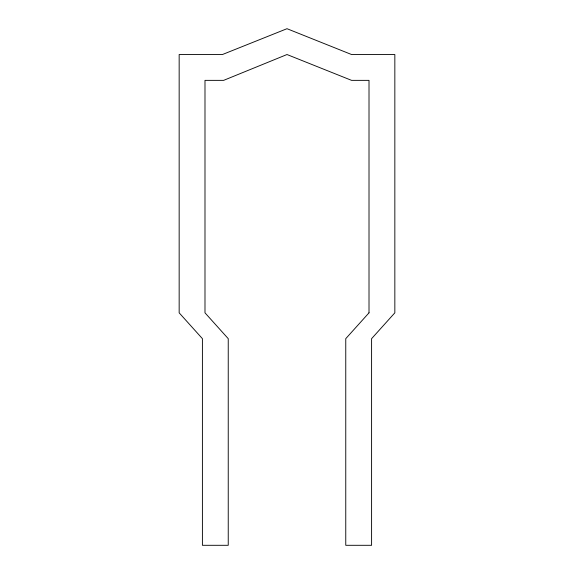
<?xml version="1.0" encoding="UTF-8"?>
<svg xmlns="http://www.w3.org/2000/svg" width="574" height="574" viewBox="0 0 574 574"><rect width="100%" height="100%" fill="white"/><g stroke="black" fill="none" stroke-linecap="round" stroke-linejoin="round"><path stroke-width="0.86" d="M369.01 312.83L345.763 338.66L345.763 545.3L371.593 545.3L371.593 338.66L394.84 312.83L394.84 54.53L351.575 54.53L287 28.7L222.425 54.53L179.16 54.53L179.16 312.83L202.407 338.66L202.407 545.3L228.237 545.3L228.237 338.66L204.99 312.83L204.99 80.36L223.638 80.36L287 54.53L351.575 80.36L369.01 80.36L369.01 312.83"/></g></svg>
